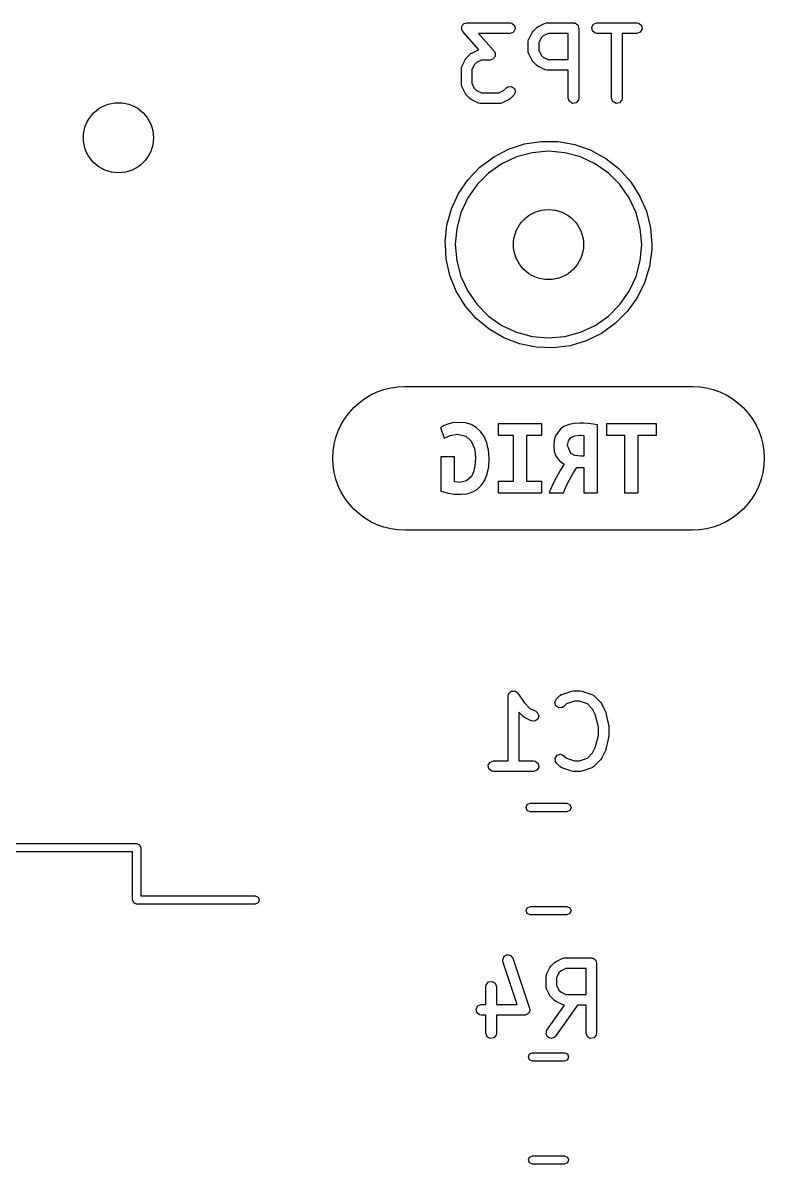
# Model space of a CAD drawing. Extents: x 84 to 124, y -233 to -38.
# Drawn here: x 105.28 to 115.85, y -105.45 to -89.18 of the extents above; entities that cross this region are included whole.
import ezdxf

# ---------------------------------------------------------------- set-up
doc = ezdxf.new("R2010")
doc.units = 0
doc.layers.add('BLACK', color=7, linetype='CONTINUOUS')

msp = doc.modelspace()

# ---------------------------------------------------------------- linework, layer by layer
at = {"layer": 'BLACK', "linetype": 'CONTINUOUS'}
for p, q in [((111.551, -89.2114), (111.561, -89.1939)), ((111.561, -89.1939), (111.567, -89.1919)), ((111.567, -89.1919), (111.57, -89.1872)), ((111.57, -89.1872), (111.59, -89.1833)), ((111.59, -89.1833), (111.609, -89.1764)), ((111.609, -89.1764), (112.228, -89.1764)), ((112.228, -89.1764), (112.254, -89.1809)), ((112.254, -89.1809), (112.293, -89.2139)), ((112.623, -89.2319), (112.719, -89.1843)), ((112.719, -89.1843), (112.744, -89.1769)), ((112.744, -89.1769), (112.748, -89.1779)), ((112.748, -89.1779), (112.752, -89.1764)), ((112.752, -89.1764), (113.133, -89.1764)), ((113.133, -89.1764), (113.143, -89.1781)), ((113.143, -89.1781), (113.146, -89.1775)), ((113.146, -89.1775), (113.149, -89.1792)), ((113.149, -89.1792), (113.159, -89.1809)), ((113.159, -89.1809), (113.174, -89.1934)), ((113.174, -89.1934), (113.191, -89.2032)), ((113.393, -89.2384), (113.418, -89.1939)), ((113.418, -89.1939), (113.466, -89.1764)), ((113.466, -89.1764), (114.038, -89.1764)), ((114.038, -89.1764), (114.064, -89.1809)), ((114.064, -89.1809), (114.103, -89.2139)), ((111.535, -89.2384), (111.538, -89.2332)), ((111.539, -89.2583), (111.535, -89.2384)), ((111.538, -89.2272), (111.551, -89.2114)), ((111.538, -89.2332), (111.538, -89.2272)), ((111.539, -89.2785), (111.539, -89.2583)), ((111.544, -89.2858), (111.539, -89.2785)), ((111.544, -89.2889), (111.544, -89.2858)), ((111.547, -89.2911), (111.544, -89.2889)), ((111.553, -89.3008), (111.547, -89.2911)), ((111.781, -89.561), (111.553, -89.3008)), ((112.228, -89.3264), (111.775, -89.3264)), ((111.775, -89.3264), (111.999, -89.5829)), ((112.277, -89.3088), (112.228, -89.3264)), ((112.302, -89.2644), (112.277, -89.3088)), ((112.293, -89.2139), (112.302, -89.2644)), ((112.495, -89.4083), (112.542, -89.3131)), ((112.542, -89.3131), (112.556, -89.2951)), ((112.556, -89.2936), (112.604, -89.246)), ((112.556, -89.2951), (112.556, -89.2936)), ((112.604, -89.246), (112.622, -89.2331)), ((112.622, -89.2331), (112.623, -89.2319)), ((112.77, -89.3264), (112.701, -89.3606)), ((113.058, -89.3264), (112.77, -89.3264)), ((113.058, -89.7002), (113.058, -89.3264)), ((113.191, -89.2032), (113.193, -89.2095)), ((113.193, -89.2095), (113.198, -89.2139)), ((113.198, -89.2139), (113.201, -89.2331)), ((113.201, -89.2331), (113.208, -89.2514)), ((113.208, -89.2514), (113.208, -90.2514)), ((113.402, -89.2889), (113.393, -89.2384)), ((113.441, -89.3219), (113.402, -89.2889)), ((113.466, -89.3264), (113.441, -89.3219)), ((113.677, -89.3264), (113.466, -89.3264)), ((113.677, -90.2514), (113.677, -89.3264)), ((114.038, -89.3264), (113.827, -89.3264)), ((113.827, -89.3264), (113.827, -90.2514)), ((114.086, -89.3088), (114.038, -89.3264)), ((114.112, -89.2644), (114.086, -89.3088)), ((114.103, -89.2139), (114.112, -89.2644)), ((112.487, -89.4419), (112.491, -89.4162)), ((112.487, -89.5847), (112.487, -89.4419)), ((112.491, -89.4162), (112.494, -89.4128)), ((112.494, -89.4128), (112.495, -89.4083)), ((112.671, -89.391), (112.637, -89.4596)), ((112.637, -89.4596), (112.637, -89.567)), ((112.701, -89.3606), (112.671, -89.391)), ((111.59, -89.694), (111.603, -89.676)), ((111.603, -89.676), (111.604, -89.6745)), ((111.604, -89.6745), (111.652, -89.6269)), ((111.652, -89.6269), (111.67, -89.6141)), ((111.67, -89.6141), (111.671, -89.6129)), ((111.671, -89.6129), (111.766, -89.5653)), ((111.766, -89.5653), (111.781, -89.561)), ((112.001, -89.6723), (111.991, -89.6898)), ((111.999, -89.5829), (112.005, -89.5926)), ((112.014, -89.6565), (112.001, -89.6723)), ((112.005, -89.5926), (112.008, -89.5948)), ((112.008, -89.5948), (112.008, -89.5979)), ((112.008, -89.5979), (112.013, -89.6052)), ((112.013, -89.6052), (112.013, -89.6254)), ((112.013, -89.6254), (112.017, -89.6454)), ((112.017, -89.6454), (112.014, -89.6505)), ((112.014, -89.6505), (112.014, -89.6565)), ((112.488, -89.5889), (112.487, -89.5847)), ((112.487, -89.5933), (112.488, -89.5889)), ((112.495, -89.6183), (112.487, -89.5933)), ((112.542, -89.7135), (112.495, -89.6183)), ((112.637, -89.567), (112.671, -89.6355)), ((112.671, -89.6355), (112.701, -89.6659)), ((112.701, -89.6659), (112.77, -89.7002)), ((111.534, -89.8228), (111.539, -89.7972)), ((111.534, -90.0609), (111.534, -89.8228)), ((111.539, -89.7972), (111.542, -89.7937)), ((111.542, -89.7893), (111.59, -89.694)), ((111.542, -89.7937), (111.542, -89.7893)), ((111.719, -89.772), (111.684, -89.8405)), ((111.684, -89.8405), (111.684, -90.0432)), ((111.749, -89.7416), (111.719, -89.772)), ((111.818, -89.7073), (111.749, -89.7416)), ((111.943, -89.7073), (111.818, -89.7073)), ((111.962, -89.7004), (111.943, -89.7073)), ((111.982, -89.6965), (111.962, -89.7004)), ((111.985, -89.6918), (111.982, -89.6965)), ((111.991, -89.6898), (111.985, -89.6918)), ((112.543, -89.7146), (112.542, -89.7135)), ((112.556, -89.733), (112.543, -89.7146)), ((112.604, -89.7806), (112.556, -89.733)), ((112.605, -89.7813), (112.604, -89.7806)), ((112.623, -89.7947), (112.605, -89.7813)), ((112.719, -89.8423), (112.623, -89.7947)), ((112.723, -89.8428), (112.719, -89.8423)), ((112.727, -89.8457), (112.723, -89.8428)), ((112.752, -89.8502), (112.727, -89.8457)), ((112.77, -89.7002), (113.058, -89.7002)), ((113.058, -89.8502), (112.752, -89.8502)), ((113.058, -90.2514), (113.058, -89.8502)), ((111.536, -90.0651), (111.534, -90.0609)), ((111.535, -90.0695), (111.536, -90.0651)), ((111.542, -90.0944), (111.535, -90.0695)), ((111.59, -90.1897), (111.542, -90.0944)), ((111.684, -90.0432), (111.719, -90.1117)), ((111.719, -90.1117), (111.749, -90.1421)), ((111.749, -90.1421), (111.818, -90.1764)), ((112.068, -90.1764), (112.136, -90.1421)), ((112.136, -90.1421), (112.175, -90.1031)), ((112.175, -90.1031), (112.197, -90.0882)), ((112.197, -90.0882), (112.248, -90.0837)), ((112.248, -90.0837), (112.29, -90.1131)), ((112.303, -90.1627), (112.281, -90.2092)), ((112.29, -90.1131), (112.303, -90.1627)), ((111.591, -90.1908), (111.59, -90.1897)), ((111.604, -90.2092), (111.591, -90.1908)), ((111.652, -90.2568), (111.604, -90.2092)), ((111.653, -90.2575), (111.652, -90.2568)), ((111.671, -90.2708), (111.653, -90.2575)), ((111.766, -90.3185), (111.671, -90.2708)), ((111.771, -90.319), (111.766, -90.3185)), ((111.774, -90.3219), (111.771, -90.319)), ((111.8, -90.3264), (111.774, -90.3219)), ((112.086, -90.3264), (111.8, -90.3264)), ((111.818, -90.1764), (112.068, -90.1764)), ((112.09, -90.3248), (112.086, -90.3264)), ((112.094, -90.3259), (112.09, -90.3248)), ((112.119, -90.3185), (112.094, -90.3259)), ((112.214, -90.2708), (112.119, -90.3185)), ((112.215, -90.2697), (112.214, -90.2708)), ((112.234, -90.2568), (112.215, -90.2697)), ((112.281, -90.2092), (112.234, -90.2568)), ((113.076, -90.2996), (113.058, -90.2514)), ((113.12, -90.3252), (113.076, -90.2996)), ((113.171, -90.3163), (113.12, -90.3252)), ((113.204, -90.277), (113.171, -90.3163)), ((113.208, -90.2514), (113.204, -90.277)), ((113.695, -90.2996), (113.677, -90.2514)), ((113.739, -90.3252), (113.695, -90.2996)), ((113.79, -90.3163), (113.739, -90.3252)), ((113.823, -90.277), (113.79, -90.3163)), ((113.827, -90.2514), (113.823, -90.277)), ((111.99, -91.0909), (112.204, -90.9793)), ((112.204, -90.9793), (112.434, -90.9042)), ((112.434, -90.9042), (112.673, -90.8676)), ((112.673, -90.8676), (112.915, -90.8705)), ((112.915, -90.8705), (113.153, -90.9129)), ((113.153, -90.9129), (113.381, -90.9936)), ((111.797, -91.236), (111.99, -91.0909)), ((112.321, -91.0892), (112.111, -91.1871)), ((112.545, -91.0291), (112.321, -91.0892)), ((112.776, -91.0089), (112.545, -91.0291)), ((113.007, -91.0291), (112.776, -91.0089)), ((113.231, -91.0892), (113.007, -91.0291)), ((113.441, -91.1871), (113.231, -91.0892)), ((113.381, -90.9936), (113.592, -91.1104)), ((113.592, -91.1104), (113.782, -91.2603)), ((111.63, -91.4108), (111.797, -91.236)), ((112.111, -91.1871), (111.921, -91.3201)), ((113.631, -91.3201), (113.441, -91.1871)), ((113.782, -91.2603), (113.945, -91.439)), ((111.493, -91.6104), (111.63, -91.4108)), ((111.921, -91.3201), (111.757, -91.4841)), ((113.795, -91.4841), (113.631, -91.3201)), ((113.945, -91.439), (114.076, -91.642)), ((111.392, -91.8297), (111.493, -91.6104)), ((111.757, -91.4841), (111.624, -91.674)), ((113.928, -91.674), (113.795, -91.4841)), ((111.624, -91.674), (111.526, -91.8841)), ((114.026, -91.8841), (113.928, -91.674)), ((114.076, -91.642), (114.172, -91.8637)), ((111.327, -92.0626), (111.392, -91.8297)), ((111.526, -91.8841), (111.466, -92.108)), ((114.086, -92.108), (114.026, -91.8841)), ((114.172, -91.8637), (114.231, -92.0981)), ((111.301, -92.303), (111.327, -92.0626)), ((111.466, -92.108), (111.446, -92.339)), ((114.106, -92.339), (114.086, -92.108)), ((114.231, -92.0981), (114.251, -92.339)), ((111.304, -92.339), (111.301, -92.303)), ((111.315, -92.5443), (111.304, -92.339)), ((111.446, -92.339), (111.466, -92.57)), ((114.086, -92.57), (114.106, -92.339)), ((114.249, -92.4111), (114.218, -92.6507)), ((114.251, -92.339), (114.249, -92.4111)), ((111.368, -92.7801), (111.315, -92.5443)), ((111.466, -92.57), (111.526, -92.7939)), ((114.026, -92.7939), (114.086, -92.57)), ((114.218, -92.6507), (114.147, -92.882)), ((111.459, -93.004), (111.368, -92.7801)), ((111.526, -92.7939), (111.624, -93.004)), ((113.928, -93.004), (114.026, -92.7939)), ((114.147, -92.882), (114.04, -93.0987)), ((111.586, -93.2101), (111.459, -93.004)), ((111.624, -93.004), (111.757, -93.1939)), ((113.795, -93.1939), (113.928, -93.004)), ((114.04, -93.0987), (113.899, -93.295)), ((111.744, -93.3928), (111.586, -93.2101)), ((111.757, -93.1939), (111.921, -93.3579)), ((113.631, -93.3579), (113.795, -93.1939)), ((111.93, -93.5472), (111.744, -93.3928)), ((111.921, -93.3579), (112.111, -93.4909)), ((113.441, -93.4909), (113.631, -93.3579)), ((113.899, -93.295), (113.728, -93.4656)), ((112.139, -93.6692), (111.93, -93.5472)), ((112.111, -93.4909), (112.321, -93.5888)), ((112.321, -93.5888), (112.545, -93.6489)), ((113.007, -93.6489), (113.231, -93.5888)), ((113.231, -93.5888), (113.441, -93.4909)), ((113.728, -93.4656), (113.531, -93.606)), ((112.364, -93.7554), (112.139, -93.6692)), ((112.545, -93.6489), (112.776, -93.6691)), ((112.776, -93.6691), (113.007, -93.6489)), ((113.314, -93.7123), (113.083, -93.7818)), ((113.531, -93.606), (113.314, -93.7123)), ((112.601, -93.8036), (112.364, -93.7554)), ((112.843, -93.8125), (112.601, -93.8036)), ((113.083, -93.7818), (112.843, -93.8125)), ((110.427, -94.4058), (110.524, -94.3813)), ((110.524, -94.3813), (110.624, -94.3665)), ((110.624, -94.3665), (110.724, -94.3616)), ((110.724, -94.3616), (114.828, -94.3616)), ((114.828, -94.3616), (114.928, -94.3665)), ((114.928, -94.3665), (115.028, -94.3813)), ((115.028, -94.3813), (115.125, -94.4058)), ((110.074, -94.5944), (110.155, -94.5344)), ((110.155, -94.5344), (110.241, -94.4827)), ((110.241, -94.4827), (110.332, -94.4397)), ((110.332, -94.4397), (110.427, -94.4058)), ((115.125, -94.4058), (115.22, -94.4397)), ((115.22, -94.4397), (115.311, -94.4827)), ((115.311, -94.4827), (115.397, -94.5344)), ((115.397, -94.5344), (115.478, -94.5944)), ((109.932, -94.7365), (109.999, -94.6619)), ((109.999, -94.6619), (110.074, -94.5944)), ((115.478, -94.5944), (115.553, -94.6619)), ((115.553, -94.6619), (115.62, -94.7365)), ((109.82, -94.9036), (109.872, -94.8173)), ((109.872, -94.8173), (109.932, -94.7365)), ((111.403, -94.883), (111.324, -94.9028)), ((111.505, -94.8742), (111.403, -94.883)), ((111.591, -94.8824), (111.505, -94.8742)), ((111.672, -94.9068), (111.591, -94.8824)), ((113.141, -94.8901), (113.069, -94.9044)), ((113.221, -94.8854), (113.141, -94.8901)), ((113.277, -94.8869), (113.221, -94.8854)), ((113.344, -94.8909), (113.277, -94.8869)), ((113.413, -94.8988), (113.344, -94.8909)), ((115.62, -94.7365), (115.68, -94.8173)), ((115.68, -94.8173), (115.732, -94.9036)), ((109.743, -95.0893), (109.777, -94.9946)), ((109.777, -94.9946), (109.82, -94.9036)), ((111.269, -94.9266), (111.237, -94.9457)), ((111.237, -94.9457), (111.288, -95.1012)), ((111.324, -94.9028), (111.269, -94.9266)), ((111.373, -95.0616), (111.478, -95.0441)), ((111.478, -95.0441), (111.596, -95.0695)), ((111.745, -94.9475), (111.672, -94.9068)), ((111.807, -95.0044), (111.745, -94.9475)), ((111.858, -95.0772), (111.807, -95.0044)), ((112.058, -94.8965), (112.058, -95.0584)), ((112.682, -94.8965), (112.058, -94.8965)), ((112.682, -95.0584), (112.682, -94.8965)), ((112.951, -94.9631), (112.876, -95.0639)), ((113.005, -94.9286), (112.951, -94.9631)), ((113.069, -94.9044), (113.005, -94.9286)), ((113.151, -95.0643), (113.221, -95.0552)), ((113.221, -95.0552), (113.248, -95.056)), ((113.475, -94.9107), (113.413, -94.8988)), ((113.475, -95.8791), (113.475, -94.9107)), ((114.315, -94.8965), (113.601, -94.8965)), ((113.601, -94.8965), (113.601, -95.0584)), ((114.315, -95.0584), (114.315, -94.8965)), ((115.732, -94.9036), (115.775, -94.9946)), ((115.775, -94.9946), (115.809, -95.0893)), ((109.704, -95.2865), (109.719, -95.187)), ((109.719, -95.187), (109.743, -95.0893)), ((111.288, -95.1012), (111.373, -95.0616)), ((111.596, -95.0695), (111.674, -95.1401)), ((111.674, -95.1401), (111.719, -95.2481)), ((111.897, -95.1655), (111.858, -95.0772)), ((111.922, -95.2689), (111.897, -95.1655)), ((112.058, -95.0584), (112.27, -95.0584)), ((112.27, -95.0584), (112.27, -95.7172)), ((112.467, -95.7172), (112.467, -95.0584)), ((112.467, -95.0584), (112.682, -95.0584)), ((112.856, -95.1304), (112.85, -95.2076)), ((112.85, -95.2076), (112.859, -95.2894)), ((112.876, -95.0639), (112.856, -95.1304)), ((113.048, -95.206), (113.06, -95.1386)), ((113.093, -95.3164), (113.048, -95.206)), ((113.06, -95.1386), (113.096, -95.0917)), ((113.096, -95.0917), (113.151, -95.0643)), ((113.248, -95.056), (113.28, -95.06)), ((113.28, -95.06), (113.28, -95.3552)), ((113.601, -95.0584), (113.859, -95.0584)), ((113.859, -95.0584), (113.859, -95.8791)), ((114.056, -95.8791), (114.056, -95.0584)), ((114.056, -95.0584), (114.315, -95.0584)), ((115.809, -95.0893), (115.833, -95.187)), ((115.833, -95.187), (115.848, -95.2865)), ((109.699, -95.387), (109.704, -95.2865)), ((111.437, -95.3648), (111.242, -95.3648)), ((111.242, -95.3648), (111.242, -95.8553)), ((111.437, -95.7235), (111.437, -95.3648)), ((111.719, -95.2481), (111.729, -95.3142)), ((111.729, -95.3142), (111.732, -95.387)), ((111.931, -95.387), (111.922, -95.2689)), ((112.859, -95.2894), (112.885, -95.3632)), ((112.885, -95.3632), (112.931, -95.4247)), ((113.151, -95.3455), (113.093, -95.3164)), ((113.237, -95.3552), (113.151, -95.3455)), ((113.28, -95.3552), (113.237, -95.3552)), ((115.848, -95.2865), (115.853, -95.387)), ((109.704, -95.4875), (109.699, -95.387)), ((109.719, -95.587), (109.704, -95.4875)), ((111.726, -95.4942), (111.708, -95.5807)), ((111.732, -95.387), (111.726, -95.4942)), ((111.902, -95.61), (111.924, -95.5063)), ((111.924, -95.5063), (111.931, -95.387)), ((112.931, -95.4247), (113.001, -95.4695)), ((113.001, -95.4695), (112.943, -95.5608)), ((113.125, -95.6071), (113.178, -95.5172)), ((113.178, -95.5172), (113.28, -95.5172)), ((113.28, -95.5172), (113.28, -95.8791)), ((115.848, -95.4875), (115.833, -95.587)), ((115.853, -95.387), (115.848, -95.4875)), ((109.743, -95.6847), (109.719, -95.587)), ((109.777, -95.7794), (109.743, -95.6847)), ((111.677, -95.6466), (111.608, -95.7091)), ((111.708, -95.5807), (111.677, -95.6466)), ((111.821, -95.7704), (111.868, -95.6981)), ((111.868, -95.6981), (111.902, -95.61)), ((112.885, -95.6656), (112.83, -95.7751)), ((112.943, -95.5608), (112.885, -95.6656)), ((113.029, -95.7857), (113.074, -95.6958)), ((113.074, -95.6958), (113.125, -95.6071)), ((115.809, -95.6847), (115.775, -95.7794)), ((115.833, -95.587), (115.809, -95.6847)), ((109.82, -95.8704), (109.777, -95.7794)), ((111.242, -95.8553), (111.35, -95.8839)), ((111.475, -95.7283), (111.437, -95.7235)), ((111.513, -95.7299), (111.475, -95.7283)), ((111.608, -95.7091), (111.513, -95.7299)), ((111.617, -95.8916), (111.695, -95.8672)), ((111.695, -95.8672), (111.763, -95.8267)), ((111.763, -95.8267), (111.821, -95.7704)), ((112.27, -95.7172), (112.058, -95.7172)), ((112.058, -95.7172), (112.058, -95.8791)), ((112.682, -95.7172), (112.467, -95.7172)), ((112.682, -95.8791), (112.682, -95.7172)), ((112.83, -95.7751), (112.785, -95.8791)), ((112.99, -95.8791), (113.029, -95.7857)), ((115.775, -95.7794), (115.732, -95.8704)), ((109.872, -95.9567), (109.82, -95.8704)), ((109.932, -96.0375), (109.872, -95.9567)), ((111.35, -95.8839), (111.432, -95.8958)), ((111.432, -95.8958), (111.529, -95.8998)), ((111.529, -95.8998), (111.617, -95.8916)), ((112.058, -95.8791), (112.682, -95.8791)), ((112.785, -95.8791), (112.99, -95.8791)), ((113.28, -95.8791), (113.475, -95.8791)), ((113.859, -95.8791), (114.056, -95.8791)), ((115.68, -95.9567), (115.62, -96.0375)), ((115.732, -95.8704), (115.68, -95.9567)), ((109.999, -96.1121), (109.932, -96.0375)), ((110.074, -96.1796), (109.999, -96.1121)), ((110.155, -96.2396), (110.074, -96.1796)), ((115.478, -96.1796), (115.397, -96.2396)), ((115.553, -96.1121), (115.478, -96.1796)), ((115.62, -96.0375), (115.553, -96.1121)), ((110.241, -96.2913), (110.155, -96.2396)), ((110.332, -96.3343), (110.241, -96.2913)), ((110.427, -96.3682), (110.332, -96.3343)), ((115.22, -96.3343), (115.125, -96.3682)), ((115.311, -96.2913), (115.22, -96.3343)), ((115.397, -96.2396), (115.311, -96.2913)), ((110.524, -96.3927), (110.427, -96.3682)), ((110.624, -96.4075), (110.524, -96.3927)), ((110.724, -96.4124), (110.624, -96.4075)), ((114.828, -96.4124), (110.724, -96.4124)), ((114.928, -96.4075), (114.828, -96.4124)), ((115.028, -96.3927), (114.928, -96.4075)), ((115.125, -96.3682), (115.028, -96.3927)), ((112.201, -98.7764), (112.206, -98.7507)), ((112.201, -99.7014), (112.201, -98.7764)), ((112.206, -98.7507), (112.208, -98.7474)), ((112.208, -98.7474), (112.209, -98.7431)), ((112.209, -98.7431), (112.225, -98.7281)), ((112.225, -98.7281), (112.239, -98.7114)), ((112.239, -98.7114), (112.243, -98.7107)), ((112.243, -98.7107), (112.246, -98.7077)), ((112.246, -98.7077), (112.268, -98.7063)), ((112.268, -98.7063), (112.289, -98.7025)), ((112.289, -98.7025), (112.293, -98.7047)), ((112.293, -98.7047), (112.297, -98.7044)), ((112.297, -98.7044), (112.315, -98.7173)), ((112.315, -98.7173), (112.333, -98.7282)), ((112.333, -98.7282), (112.335, -98.7322)), ((112.335, -98.7322), (112.338, -98.7348)), ((112.338, -98.7348), (112.43, -98.8715)), ((112.89, -98.8186), (112.937, -98.771)), ((112.937, -98.771), (112.959, -98.756)), ((112.959, -98.756), (112.963, -98.7556)), ((112.963, -98.7556), (112.967, -98.7528)), ((112.967, -98.7528), (113.109, -98.7052)), ((113.109, -98.7052), (113.132, -98.7019)), ((113.132, -98.7019), (113.133, -98.7014)), ((113.133, -98.7014), (113.228, -98.7014)), ((113.228, -98.7014), (113.25, -98.7053)), ((113.25, -98.7053), (113.252, -98.7052)), ((113.252, -98.7052), (113.395, -98.7528)), ((113.395, -98.7528), (113.418, -98.7653)), ((113.418, -98.7653), (113.42, -98.7691)), ((113.42, -98.7691), (113.424, -98.771)), ((113.424, -98.771), (113.52, -98.8662)), ((112.43, -98.8715), (112.511, -98.9528)), ((112.511, -98.9528), (112.595, -98.995)), ((112.868, -98.8651), (112.89, -98.8186)), ((112.881, -98.9146), (112.868, -98.8651)), ((112.923, -98.9441), (112.881, -98.9146)), ((112.974, -98.9396), (112.923, -98.9441)), ((112.996, -98.9247), (112.974, -98.9396)), ((113.031, -98.8896), (112.996, -98.9247)), ((113.145, -98.8514), (113.031, -98.8896)), ((113.216, -98.8514), (113.145, -98.8514)), ((113.331, -98.8896), (113.216, -98.8514)), ((113.405, -98.9637), (113.331, -98.8896)), ((113.52, -98.8662), (113.532, -98.8846)), ((113.532, -98.8846), (113.534, -98.8857)), ((113.534, -98.8857), (113.581, -98.9809)), ((112.413, -99.0675), (112.351, -99.0051)), ((112.351, -99.0051), (112.351, -99.7014)), ((112.415, -99.0682), (112.413, -99.0675)), ((112.433, -99.0816), (112.415, -99.0682)), ((112.528, -99.1292), (112.433, -99.0816)), ((112.622, -99.1068), (112.579, -99.135)), ((112.595, -98.995), (112.616, -99.0105)), ((112.616, -99.0105), (112.637, -99.0576)), ((112.637, -99.0576), (112.622, -99.1068)), ((113.443, -99.0407), (113.405, -98.9637)), ((113.487, -99.2142), (113.443, -99.0407)), ((113.581, -98.9809), (113.585, -98.9933)), ((113.585, -98.9933), (113.587, -98.9963)), ((113.587, -98.9963), (113.634, -99.1868)), ((112.579, -99.135), (112.528, -99.1292)), ((113.487, -99.3386), (113.487, -99.2142)), ((113.634, -99.1868), (113.636, -99.2017)), ((113.636, -99.2017), (113.637, -99.205)), ((113.637, -99.205), (113.637, -99.3478)), ((113.443, -99.5121), (113.487, -99.3386)), ((113.634, -99.366), (113.587, -99.5565)), ((113.637, -99.3478), (113.634, -99.3626)), ((113.634, -99.3626), (113.634, -99.366)), ((112.9, -99.6197), (112.949, -99.6064)), ((112.949, -99.6064), (112.996, -99.6281)), ((113.331, -99.6632), (113.405, -99.5891)), ((113.405, -99.5891), (113.443, -99.5121)), ((113.581, -99.5718), (113.534, -99.6671)), ((113.582, -99.5683), (113.581, -99.5718)), ((113.587, -99.5565), (113.582, -99.5683)), ((111.916, -99.7634), (111.942, -99.7189)), ((111.925, -99.8139), (111.916, -99.7634)), ((111.942, -99.7189), (111.99, -99.7014)), ((111.99, -99.7014), (112.201, -99.7014)), ((112.351, -99.7014), (112.562, -99.7014)), ((112.562, -99.7014), (112.587, -99.7059)), ((112.587, -99.7059), (112.627, -99.7389)), ((112.627, -99.7389), (112.636, -99.7894)), ((112.87, -99.6617), (112.9, -99.6197)), ((112.875, -99.7128), (112.87, -99.6617)), ((112.89, -99.7342), (112.875, -99.7128)), ((112.937, -99.7818), (112.89, -99.7342)), ((112.996, -99.6281), (113.031, -99.6632)), ((113.031, -99.6632), (113.145, -99.7014)), ((113.145, -99.7014), (113.216, -99.7014)), ((113.216, -99.7014), (113.331, -99.6632)), ((113.52, -99.6866), (113.424, -99.7818)), ((113.534, -99.6671), (113.52, -99.6851)), ((113.52, -99.6851), (113.52, -99.6866)), ((111.965, -99.8469), (111.925, -99.8139)), ((111.99, -99.8514), (111.965, -99.8469)), ((112.562, -99.8514), (111.99, -99.8514)), ((112.61, -99.8338), (112.562, -99.8514)), ((112.636, -99.7894), (112.61, -99.8338)), ((112.941, -99.7837), (112.937, -99.7818)), ((112.944, -99.7875), (112.941, -99.7837)), ((112.967, -99.7999), (112.944, -99.7875)), ((113.109, -99.8475), (112.967, -99.7999)), ((113.111, -99.8475), (113.109, -99.8475)), ((113.133, -99.8514), (113.111, -99.8475)), ((113.228, -99.8514), (113.133, -99.8514)), ((113.23, -99.8508), (113.228, -99.8514)), ((113.252, -99.8475), (113.23, -99.8508)), ((113.395, -99.7999), (113.252, -99.8475)), ((113.398, -99.7971), (113.395, -99.7999)), ((113.403, -99.7967), (113.398, -99.7971)), ((113.424, -99.7818), (113.403, -99.7967)), ((112.455, -100.367), (112.472, -100.325)), ((112.472, -100.409), (112.455, -100.367)), ((112.472, -100.325), (112.515, -100.307)), ((112.515, -100.427), (112.472, -100.409)), ((112.515, -100.307), (113.037, -100.307)), ((113.037, -100.307), (113.08, -100.325)), ((113.08, -100.409), (113.037, -100.427)), ((113.08, -100.325), (113.097, -100.367)), ((113.097, -100.367), (113.08, -100.409)), ((113.037, -100.427), (112.515, -100.427)), ((101.38, -100.88), (106.9, -100.88)), ((106.9, -100.88), (106.942, -100.898)), ((106.942, -100.898), (106.96, -100.94)), ((106.84, -101), (101.44, -101)), ((106.84, -101.685), (106.84, -101)), ((106.96, -100.94), (106.96, -101.625)), ((106.858, -101.727), (106.84, -101.685)), ((106.9, -101.745), (106.858, -101.727)), ((106.96, -101.625), (108.59, -101.625)), ((108.59, -101.625), (108.632, -101.643)), ((108.632, -101.727), (108.59, -101.745)), ((108.632, -101.643), (108.65, -101.685)), ((108.65, -101.685), (108.632, -101.727)), ((108.59, -101.745), (106.9, -101.745)), ((112.455, -101.837), (112.472, -101.795)), ((112.472, -101.879), (112.455, -101.837)), ((112.472, -101.795), (112.515, -101.777)), ((112.515, -101.897), (112.472, -101.879)), ((112.515, -101.777), (113.037, -101.777)), ((113.037, -101.777), (113.08, -101.795)), ((113.08, -101.879), (113.037, -101.897)), ((113.08, -101.795), (113.097, -101.837)), ((113.097, -101.837), (113.08, -101.879)), ((113.037, -101.897), (112.515, -101.897)), ((112.122, -102.537), (112.141, -102.489)), ((112.125, -102.562), (112.122, -102.537)), ((112.141, -102.489), (112.186, -102.465)), ((112.186, -102.465), (112.236, -102.475)), ((112.236, -102.475), (112.268, -102.515)), ((112.268, -102.515), (112.506, -103.229)), ((112.877, -102.567), (112.973, -102.519)), ((112.973, -102.519), (112.998, -102.512)), ((112.998, -102.512), (113.002, -102.513)), ((113.002, -102.513), (113.006, -102.511)), ((113.006, -102.511), (113.387, -102.511)), ((113.387, -102.511), (113.397, -102.513)), ((113.397, -102.513), (113.4, -102.513)), ((113.4, -102.513), (113.403, -102.514)), ((113.403, -102.514), (113.413, -102.516)), ((113.413, -102.516), (113.428, -102.528)), ((113.428, -102.528), (113.445, -102.538)), ((113.445, -102.538), (113.447, -102.545)), ((112.331, -103.178), (112.125, -102.562)), ((112.749, -102.743), (112.796, -102.648)), ((112.796, -102.648), (112.81, -102.63)), ((112.81, -102.629), (112.858, -102.581)), ((112.81, -102.63), (112.81, -102.629)), ((112.858, -102.581), (112.876, -102.568)), ((112.876, -102.568), (112.877, -102.567)), ((112.955, -102.696), (112.925, -102.726)), ((113.024, -102.661), (112.955, -102.696)), ((113.312, -102.661), (113.024, -102.661)), ((113.312, -103.035), (113.312, -102.661)), ((113.447, -102.545), (113.452, -102.549)), ((113.452, -102.549), (113.455, -102.568)), ((113.455, -102.568), (113.462, -102.586)), ((113.462, -102.586), (113.462, -103.586)), ((111.888, -102.894), (111.921, -102.855)), ((111.921, -102.855), (111.972, -102.846)), ((111.972, -102.846), (112.016, -102.872)), ((112.741, -102.777), (112.745, -102.751)), ((112.741, -102.92), (112.741, -102.777)), ((112.745, -102.751), (112.748, -102.748)), ((112.748, -102.748), (112.749, -102.743)), ((112.925, -102.726), (112.891, -102.795)), ((112.891, -102.795), (112.891, -102.902)), ((111.884, -102.92), (111.888, -102.894)), ((111.884, -103.178), (111.884, -102.92)), ((112.016, -102.872), (112.034, -102.92)), ((112.034, -102.92), (112.034, -103.178)), ((112.742, -102.924), (112.741, -102.92)), ((112.741, -102.928), (112.742, -102.924)), ((112.749, -102.953), (112.741, -102.928)), ((112.796, -103.048), (112.749, -102.953)), ((112.891, -102.902), (112.925, -102.971)), ((112.925, -102.971), (112.955, -103.001)), ((112.955, -103.001), (113.024, -103.035)), ((111.767, -103.196), (111.816, -103.178)), ((111.816, -103.178), (111.884, -103.178)), ((112.034, -103.178), (112.331, -103.178)), ((112.754, -103.543), (113.005, -103.185)), ((112.797, -103.05), (112.796, -103.048)), ((112.81, -103.068), (112.797, -103.05)), ((112.858, -103.116), (112.81, -103.068)), ((112.859, -103.116), (112.858, -103.116)), ((112.877, -103.13), (112.859, -103.116)), ((112.973, -103.177), (112.877, -103.13)), ((113.188, -103.185), (112.877, -103.629)), ((112.977, -103.178), (112.973, -103.177)), ((112.98, -103.181), (112.977, -103.178)), ((113.005, -103.185), (112.98, -103.181)), ((113.024, -103.035), (113.312, -103.035)), ((113.312, -103.185), (113.188, -103.185)), ((113.312, -103.586), (113.312, -103.185)), ((111.742, -103.24), (111.767, -103.196)), ((111.751, -103.291), (111.742, -103.24)), ((111.79, -103.324), (111.751, -103.291)), ((111.816, -103.328), (111.79, -103.324)), ((111.884, -103.328), (111.816, -103.328)), ((111.884, -103.586), (111.884, -103.328)), ((112.435, -103.328), (112.034, -103.328)), ((112.034, -103.328), (112.034, -103.586)), ((112.44, -103.326), (112.435, -103.328)), ((112.446, -103.327), (112.44, -103.326)), ((112.464, -103.317), (112.446, -103.327)), ((112.483, -103.31), (112.464, -103.317)), ((112.486, -103.306), (112.483, -103.31)), ((112.491, -103.303), (112.486, -103.306)), ((112.498, -103.284), (112.491, -103.303)), ((112.509, -103.266), (112.498, -103.284)), ((112.506, -103.229), (112.51, -103.255)), ((112.51, -103.255), (112.508, -103.26)), ((112.508, -103.26), (112.509, -103.266)), ((111.901, -103.635), (111.884, -103.586)), ((111.945, -103.66), (111.901, -103.635)), ((111.996, -103.651), (111.945, -103.66)), ((112.029, -103.612), (111.996, -103.651)), ((112.034, -103.586), (112.029, -103.612)), ((112.741, -103.593), (112.754, -103.543)), ((112.763, -103.639), (112.741, -103.593)), ((112.809, -103.661), (112.763, -103.639)), ((112.859, -103.648), (112.809, -103.661)), ((112.877, -103.629), (112.859, -103.648)), ((113.33, -103.635), (113.312, -103.586)), ((113.374, -103.66), (113.33, -103.635)), ((113.425, -103.651), (113.374, -103.66)), ((113.458, -103.612), (113.425, -103.651)), ((113.462, -103.586), (113.458, -103.612)), ((112.489, -103.923), (112.507, -103.881)), ((112.507, -103.965), (112.489, -103.923)), ((112.507, -103.881), (112.549, -103.863)), ((112.549, -103.983), (112.507, -103.965)), ((112.549, -103.863), (113.003, -103.863)), ((113.003, -103.983), (112.549, -103.983)), ((113.003, -103.863), (113.045, -103.881)), ((113.045, -103.965), (113.003, -103.983)), ((113.045, -103.881), (113.063, -103.923)), ((113.063, -103.923), (113.045, -103.965)), ((112.489, -105.393), (112.507, -105.351)), ((112.507, -105.435), (112.489, -105.393)), ((112.507, -105.351), (112.549, -105.333)), ((112.549, -105.453), (112.507, -105.435)), ((112.549, -105.333), (113.003, -105.333)), ((113.003, -105.453), (112.549, -105.453)), ((113.003, -105.333), (113.045, -105.351)), ((113.045, -105.435), (113.003, -105.453)), ((113.045, -105.351), (113.063, -105.393)), ((113.063, -105.393), (113.045, -105.435))]:
    msp.add_line(p, q, dxfattribs=at)
at = {"layer": 'BLACK'}
for centre in [(106.64, -90.815), (112.776, -92.339)]:
    msp.add_circle(centre, 0.5, dxfattribs=at)

doc.saveas('drawing.dxf')
